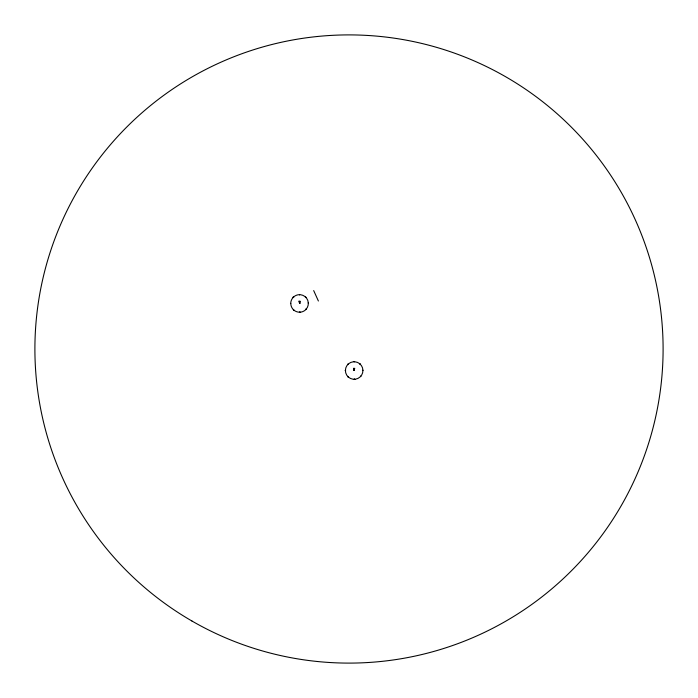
<?xml version="1.0" encoding="UTF-8"?>
<svg xmlns="http://www.w3.org/2000/svg" width="698" height="698" viewBox="0 0 698 698"><rect width="100%" height="100%" fill="white"/><g stroke="black" fill="none" stroke-linecap="round" stroke-linejoin="round"><path stroke-width="1.05" d="M293.814 309.86L293.343 309.589L293.614 310.052M348.415 376.946L347.944 376.676L348.206 377.138M305.331 297.008L305.794 297.287L305.532 296.816M359.915 364.164L360.395 364.373L360.133 363.894M299.582 303.377L300.061 301.135L299.634 303.438L299.084 301.135L299.634 303.438L299.573 302.662M354.183 370.464L354.663 368.212L354.165 370.516L353.677 368.212L354.156 370.464M290.569 303.412L290.743 303.438A8.769 8.769 0 0 1 293.055 297.566L293.701 296.92A8.769 8.769 0 0 1 298.657 294.722L300.489 294.722A8.769 8.769 0 0 1 306.082 309.301L305.436 309.947A8.769 8.769 0 0 1 300.489 312.154L299.573 312.198A8.769 8.769 0 0 1 293.701 309.947L293.055 309.301A8.769 8.769 0 0 1 290.857 304.354L290.804 303.438M345.17 370.49L345.658 370.49M299.643 303.281L299.913 303.316M354.514 370.402L354.252 370.368M308.359 303.368L308.289 302.522M362.96 370.455L362.916 370.176M354.165 361.826L355.081 361.8A8.769 8.769 0 0 1 361.599 375.166A8.769 8.769 0 0 1 346.74 375.166A8.769 8.769 0 0 1 353.249 361.8C353.999 360.709 354.078 362.864 354.13 361.547M299.599 294.495L299.573 294.931M305.436 296.92L306.082 297.566M313.681 290.577L318.393 301.013M293.108 297.191L293.657 297.304L293.108 297.191M299.643 312.119L300.192 312.242L299.643 312.119M347.709 364.269L348.258 364.391L347.709 364.269M354.235 379.206L354.785 379.328L354.235 379.206M305.811 309.223L306.326 309.441L305.837 309.162M360.412 376.309L360.927 376.527L360.438 376.239M191.95 621.019A314.1 314.1 0 0 0 663.1 349A314.1 314.1 0 0 0 191.95 76.981A314.1 314.1 0 0 0 191.95 621.019"/></g></svg>
